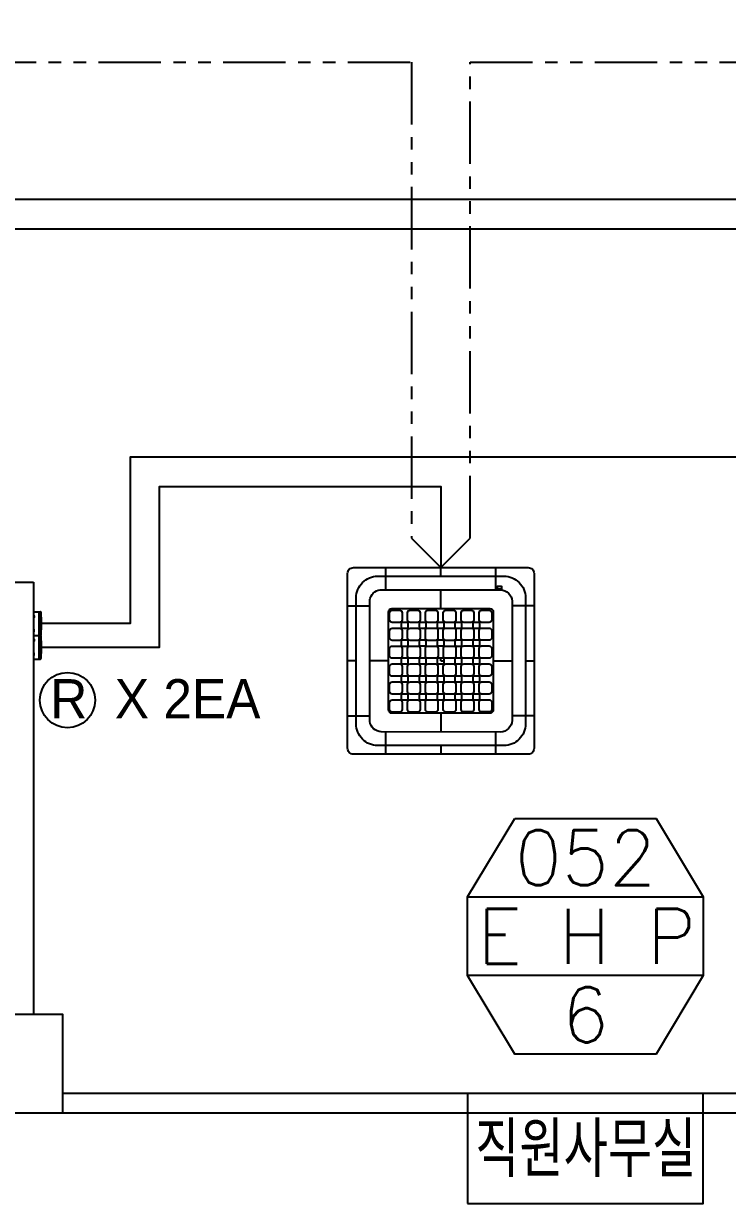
# Model space of a CAD drawing. Header units: millimetres. Extents: x -56261 to 196039, y 9480 to 100001.
# Drawn here: x 129433 to 133018, y 47517 to 53523 of the extents above; entities that cross this region are included whole.
import ezdxf
from ezdxf.enums import TextEntityAlignment as Align
from ezdxf.lldxf.tags import DXFTag

# ---------------------------------------------------------------- set-up
doc = ezdxf.new("R2010")
doc.units = ezdxf.units.MM
doc.linetypes.add('PHANTOM', pattern=[25, 20, -1, 1, -1, 1, -1])
doc.linetypes.add('PHANTOM2', pattern=[31.75, 15.875, -3.175, 3.175, -3.175, 3.175, -3.175])
for name, color, linetype in [('DVM_INDOOR', 7, 'Continuous'), ('DVM_INOUT_MARK', 2, 'Continuous'), ('DVM_INOUT_NAME', 7, 'Continuous'), ('PLAN', 9, 'Continuous'), ('SS-유선리모컨', 171, 'Continuous'), ('SS-제어선', 61, 'PHANTOM'), ('SS-통신선', 181, 'CENTER2')]:
    doc.layers.add(name, color=color, linetype=linetype)
doc.styles.add('DVM_DEFAULT', font='romans.shx', dxfattribs={"bigfont": 'whgtxt.shx'})
doc.styles.add('삼성전자', font='')
doc.styles.get('삼성전자').set_extended_font_data('Gulim')
tags = doc.linetypes.add('CENTER2', pattern=[28.575, 19.05, -3.175, 3.175, -3.175]).pattern_tags.tags
tags[10:11] = [DXFTag(74, 4), DXFTag(75, 0), DXFTag(340, '0'), DXFTag(46, 1.0), DXFTag(50, 0.0), DXFTag(44, 0.0), DXFTag(45, 0.0)]
tags[8:9] = [DXFTag(74, 4), DXFTag(75, 0), DXFTag(340, '0'), DXFTag(46, 1.0), DXFTag(50, 0.0), DXFTag(44, 0.0), DXFTag(45, 0.0)]
tags[6:7] = [DXFTag(74, 4), DXFTag(75, 0), DXFTag(340, '0'), DXFTag(46, 1.0), DXFTag(50, 0.0), DXFTag(44, 0.0), DXFTag(45, 0.0)]
tags[4:5] = [DXFTag(74, 4), DXFTag(75, 0), DXFTag(340, '0'), DXFTag(46, 1.0), DXFTag(50, 0.0), DXFTag(44, 0.0), DXFTag(45, 0.0)]

# ---------------------------------------------------------------- blocks, each defined once
blk = doc.blocks.new('ID_C_G4_T')
at = {"layer": 'DVM_INDOOR', "color": 0}
for p, q in [((-279.7, 475), (-280.1, 362.7)), ((0, 431.1), (0, 475)), ((280.4, 475), (280, 362)), ((0, 268.3), (0, 362.3)), ((-475, 280.3), (-362.1, 280.3)), ((475, 280.3), (362.1, 280.3)), ((-267, 0), (-362.8, 0)), ((-431.3, 0), (-473.3, 0)), ((267.1, 0), (362.1, 0)), ((431.2, 0), (475, 0)), ((-475, -280.4), (-362.2, -280.4)), ((0, -267.1), (0.1, -362.1)), ((475, -280.4), (362.2, -280.4)), ((-280.1, -361.5), (-280.5, -475)), ((280.6, -362), (280.3, -475)), ((0.2, -431.2), (0.3, -475))]:
    blk.add_line(p, q, dxfattribs=at)
for points in [[(-444.7, 475), (445, 475, -0.414214), (475, 445), (475, -445, -0.414214), (445, -475), (-444.7, -475, -0.414214), (-474.7, -445), (-474.7, 445, -0.414214)], [(-321.3, 431.1), (321.2, 431.1, -0.414214), (431.2, 321.1), (431.2, -321.2, -0.414214), (321.2, -431.2), (-321.3, -431.2, -0.414214), (-431.3, -321.2), (-431.3, 321.1, -0.414214)], [(-304.1, 362.7), (304.1, 361.9, -0.356312), (362.1, 308.2), (362.1, -310, -0.324549), (309.3, -362.1), (-304.1, -362.1, -0.384731), (-362.8, -303.8), (-362.9, 304.1, -0.377296)], [(-267, 248.9, -0.414214), (-249, 267), (249, 267, -0.414214), (267, 248.9), (267, -248.9, -0.414214), (249, -267), (-249, -267, -0.414214), (-267, -248.9)], [(-258.9, 247.4, -0.414214), (-246.2, 260.2), (-207.7, 260.2, -0.414214), (-195, 247.4), (-195, 210.6, -0.414214), (-207.7, 197.8), (-246.2, 197.8, -0.414214), (-258.9, 210.6)], [(-167.8, 247.4, -0.414214), (-155.1, 260.2), (-116.6, 260.2, -0.414214), (-103.8, 247.4), (-103.8, 210.6, -0.414214), (-116.6, 197.8), (-155.1, 197.8, -0.414214), (-167.8, 210.6)], [(-76.6, 247.5, -0.414214), (-63.8, 260.3), (-25.4, 260.3, -0.414214), (-12.6, 247.5), (-12.6, 210.7, -0.414214), (-25.4, 197.9), (-63.8, 197.9, -0.414214), (-76.6, 210.7)], [(14.6, 247.5, -0.414214), (27.4, 260.3), (65.8, 260.3, -0.414214), (78.6, 247.5), (78.6, 210.7, -0.414214), (65.8, 197.9), (27.4, 197.9, -0.414214), (14.6, 210.7)], [(105.9, 247.8, -0.414214), (118.6, 260.5), (157.1, 260.5, -0.414214), (169.9, 247.8), (169.9, 210.9, -0.414214), (157.1, 198.2), (118.6, 198.2, -0.414214), (105.9, 210.9)], [(197, 247.8, -0.414214), (209.8, 260.5), (248.3, 260.5, -0.414214), (261, 247.8), (261, 210.9, -0.414214), (248.3, 198.2), (209.8, 198.2, -0.414214), (197, 210.9)], [(-197, 193.8, -0.414214), (-191.2, 199.5), (-170.3, 199.5, -0.414214), (-164.5, 193.8), (-164.5, 172.9, -0.414214), (-170.3, 167.1), (-191.2, 167.1, -0.414214), (-197, 172.9)], [(-105.7, 193.8, -0.414214), (-100, 199.6), (-79.1, 199.6, -0.414214), (-73.3, 193.8), (-73.3, 172.9, -0.414214), (-79.1, 167.1), (-100, 167.1, -0.414214), (-105.7, 172.9)], [(-14.5, 193.8, -0.414214), (-8.7, 199.5), (12.1, 199.5, -0.414214), (17.9, 193.8), (17.9, 172.9, -0.414214), (12.1, 167.1), (-8.7, 167.1, -0.414214), (-14.5, 172.9)], [(76.7, 193.8, -0.414214), (82.5, 199.5), (103.3, 199.5, -0.414214), (109.1, 193.8), (109.1, 172.9, -0.414214), (103.3, 167.1), (82.5, 167.1, -0.414214), (76.7, 172.9)], [(167.9, 193.8, -0.414214), (173.7, 199.6), (194.5, 199.6, -0.414214), (200.3, 193.8), (200.3, 172.9, -0.414214), (194.5, 167.1), (173.7, 167.1, -0.414214), (167.9, 172.9)], [(-258.9, 156.3, -0.414214), (-246.2, 169.1), (-207.7, 169.1, -0.414214), (-195, 156.3), (-195, 119.5, -0.414214), (-207.7, 106.7), (-246.2, 106.7, -0.414214), (-258.9, 119.5)], [(-167.8, 156.3, -0.414214), (-155.1, 169.1), (-116.6, 169.1, -0.414214), (-103.8, 156.3), (-103.8, 119.5, -0.414214), (-116.6, 106.7), (-155.1, 106.7, -0.414214), (-167.8, 119.5)], [(-76.6, 156.4, -0.414214), (-63.8, 169.1), (-25.4, 169.1, -0.414214), (-12.6, 156.4), (-12.6, 119.5, -0.414214), (-25.4, 106.8), (-63.8, 106.8, -0.414214), (-76.6, 119.5)], [(14.6, 156.4, -0.414214), (27.4, 169.1), (65.8, 169.1, -0.414214), (78.6, 156.4), (78.6, 119.5, -0.414214), (65.8, 106.8), (27.4, 106.8, -0.414214), (14.6, 119.5)], [(105.9, 156.7, -0.414214), (118.6, 169.4), (157.1, 169.4, -0.414214), (169.9, 156.7), (169.9, 119.8, -0.414214), (157.1, 107.1), (118.6, 107.1, -0.414214), (105.9, 119.8)], [(197, 156.7, -0.414214), (209.8, 169.4), (248.3, 169.4, -0.414214), (261, 156.7), (261, 119.8, -0.414214), (248.3, 107.1), (209.8, 107.1, -0.414214), (197, 119.8)], [(-259, 65, -0.414214), (-246.2, 77.7), (-207.7, 77.7, -0.414214), (-195, 65), (-195, 28.1, -0.414214), (-207.7, 15.4), (-246.2, 15.4, -0.414214), (-259, 28.1)], [(-197, 102.6, -0.414214), (-191.2, 108.3), (-170.3, 108.3, -0.414214), (-164.5, 102.6), (-164.5, 81.7, -0.414214), (-170.3, 75.9), (-191.2, 75.9, -0.414214), (-197, 81.7)], [(-167.8, 65, -0.414214), (-155.1, 77.7), (-116.6, 77.7, -0.414214), (-103.8, 65), (-103.8, 28.1, -0.414214), (-116.6, 15.4), (-155.1, 15.4, -0.414214), (-167.8, 28.1)], [(-105.7, 102.6, -0.414214), (-100, 108.4), (-79.1, 108.4, -0.414214), (-73.3, 102.6), (-73.3, 81.7, -0.414214), (-79.1, 75.9), (-100, 75.9, -0.414214), (-105.7, 81.7)], [(-76.6, 65.1, -0.414214), (-63.9, 77.8), (-25.4, 77.8, -0.414214), (-12.6, 65.1), (-12.6, 28.2, -0.414214), (-25.4, 15.5), (-63.9, 15.5, -0.414214), (-76.6, 28.2)], [(-14.5, 102.6, -0.414214), (-8.7, 108.3), (12.1, 108.3, -0.414214), (17.9, 102.6), (17.9, 81.7, -0.414214), (12.1, 75.9), (-8.7, 75.9, -0.414214), (-14.5, 81.7)], [(14.6, 65.1, -0.414214), (27.3, 77.8), (65.8, 77.8, -0.414214), (78.6, 65.1), (78.6, 28.2, -0.414214), (65.8, 15.5), (27.3, 15.5, -0.414214), (14.6, 28.2)], [(76.7, 102.6, -0.414214), (82.5, 108.3), (103.3, 108.3, -0.414214), (109.1, 102.6), (109.1, 81.7, -0.414214), (103.3, 75.9), (82.5, 75.9, -0.414214), (76.7, 81.7)], [(105.9, 65.3, -0.414214), (118.6, 78.1), (157.1, 78.1, -0.414214), (169.8, 65.3), (169.8, 28.5, -0.414214), (157.1, 15.7), (118.6, 15.7, -0.414214), (105.9, 28.5)], [(167.9, 102.6, -0.414214), (173.7, 108.4), (194.5, 108.4, -0.414214), (200.3, 102.6), (200.3, 81.7, -0.414214), (194.5, 75.9), (173.7, 75.9, -0.414214), (167.9, 81.7)], [(197, 65.3, -0.414214), (209.7, 78.1), (248.2, 78.1, -0.414214), (261, 65.3), (261, 28.5, -0.414214), (248.2, 15.7), (209.7, 15.7, -0.414214), (197, 28.5)], [(-197, 11.3, -0.414214), (-191.2, 17.1), (-170.3, 17.1, -0.414214), (-164.5, 11.3), (-164.5, -9.5, -0.414214), (-170.3, -15.3), (-191.2, -15.3, -0.414214), (-197, -9.5)], [(-105.8, 11.4, -0.414214), (-100, 17.2), (-79.1, 17.2, -0.414214), (-73.3, 11.4), (-73.3, -9.5, -0.414214), (-79.1, -15.3), (-100, -15.3, -0.414214), (-105.8, -9.5)], [(-14.6, 11.3, -0.414214), (-8.8, 17.1), (12.1, 17.1, -0.414214), (17.9, 11.3), (17.9, -9.5, -0.414214), (12.1, -15.3), (-8.8, -15.3, -0.414214), (-14.6, -9.5)], [(76.6, 11.3, -0.414214), (82.4, 17.1), (103.3, 17.1, -0.414214), (109.1, 11.3), (109.1, -9.5, -0.414214), (103.3, -15.3), (82.4, -15.3, -0.414214), (76.6, -9.5)], [(167.8, 11.4, -0.414214), (173.6, 17.2), (194.5, 17.2, -0.414214), (200.3, 11.4), (200.3, -9.5, -0.414214), (194.5, -15.3), (173.6, -15.3, -0.414214), (167.8, -9.5)], [(-259, -26.2, -0.414214), (-246.3, -13.5), (-207.8, -13.5, -0.414214), (-195, -26.2), (-195, -63.1, -0.414214), (-207.8, -75.8), (-246.3, -75.8, -0.414214), (-259, -63.1)], [(-167.9, -26.2, -0.414214), (-155.1, -13.5), (-116.6, -13.5, -0.414214), (-103.9, -26.2), (-103.9, -63.1, -0.414214), (-116.6, -75.8), (-155.1, -75.8, -0.414214), (-167.9, -63.1)], [(-76.7, -26.1, -0.414214), (-63.9, -13.4), (-25.4, -13.4, -0.414214), (-12.7, -26.1), (-12.7, -63, -0.414214), (-25.4, -75.7), (-63.9, -75.7, -0.414214), (-76.7, -63)], [(14.5, -26.1, -0.414214), (27.3, -13.4), (65.8, -13.4, -0.414214), (78.5, -26.1), (78.5, -63, -0.414214), (65.8, -75.7), (27.3, -75.7, -0.414214), (14.5, -63)], [(105.8, -25.9, -0.414214), (118.6, -13.1), (157.1, -13.1, -0.414214), (169.8, -25.9), (169.8, -62.7, -0.414214), (157.1, -75.5), (118.6, -75.5, -0.414214), (105.8, -62.7)], [(197, -25.9, -0.414214), (209.7, -13.1), (248.2, -13.1, -0.414214), (260.9, -25.9), (260.9, -62.7, -0.414214), (248.2, -75.5), (209.7, -75.5, -0.414214), (197, -62.7)], [(-258.9, -117.4, -0.414214), (-246.2, -104.6), (-207.7, -104.6, -0.414214), (-195, -117.4), (-195, -154.2, -0.414214), (-207.7, -167), (-246.2, -167, -0.414214), (-258.9, -154.2)], [(-197, -79.8, -0.414214), (-191.2, -74.1), (-170.3, -74.1, -0.414214), (-164.5, -79.8), (-164.5, -100.7, -0.414214), (-170.3, -106.5), (-191.2, -106.5, -0.414214), (-197, -100.7)], [(-167.8, -117.4, -0.414214), (-155.1, -104.6), (-116.6, -104.6, -0.414214), (-103.8, -117.4), (-103.8, -154.2, -0.414214), (-116.6, -167), (-155.1, -167, -0.414214), (-167.8, -154.2)], [(-105.7, -79.8, -0.414214), (-100, -74), (-79.1, -74, -0.414214), (-73.3, -79.8), (-73.3, -100.7, -0.414214), (-79.1, -106.5), (-100, -106.5, -0.414214), (-105.7, -100.7)], [(-76.6, -117.3, -0.414214), (-63.8, -104.5), (-25.4, -104.5, -0.414214), (-12.6, -117.3), (-12.6, -154.1, -0.414214), (-25.4, -166.9), (-63.8, -166.9, -0.414214), (-76.6, -154.1)], [(-14.5, -79.8, -0.414214), (-8.7, -74.1), (12.1, -74.1, -0.414214), (17.9, -79.8), (17.9, -100.7, -0.414214), (12.1, -106.5), (-8.7, -106.5, -0.414214), (-14.5, -100.7)], [(14.6, -117.3, -0.414214), (27.4, -104.5), (65.8, -104.5, -0.414214), (78.6, -117.3), (78.6, -154.1, -0.414214), (65.8, -166.9), (27.4, -166.9, -0.414214), (14.6, -154.1)], [(76.7, -79.8, -0.414214), (82.5, -74.1), (103.3, -74.1, -0.414214), (109.1, -79.8), (109.1, -100.7, -0.414214), (103.3, -106.5), (82.5, -106.5, -0.414214), (76.7, -100.7)], [(105.9, -117, -0.414214), (118.6, -104.3), (157.1, -104.3, -0.414214), (169.9, -117), (169.9, -153.9, -0.414214), (157.1, -166.6), (118.6, -166.6, -0.414214), (105.9, -153.9)], [(167.9, -79.8, -0.414214), (173.7, -74), (194.5, -74, -0.414214), (200.3, -79.8), (200.3, -100.7, -0.414214), (194.5, -106.5), (173.7, -106.5, -0.414214), (167.9, -100.7)], [(197, -117, -0.414214), (209.8, -104.3), (248.3, -104.3, -0.414214), (261, -117), (261, -153.9, -0.414214), (248.3, -166.6), (209.8, -166.6, -0.414214), (197, -153.9)], [(-197, -171, -0.414214), (-191.2, -165.3), (-170.3, -165.3, -0.414214), (-164.5, -171), (-164.5, -191.9, -0.414214), (-170.3, -197.7), (-191.2, -197.7, -0.414214), (-197, -191.9)], [(-105.7, -171, -0.414214), (-100, -165.2), (-79.1, -165.2, -0.414214), (-73.3, -171), (-73.3, -191.9, -0.414214), (-79.1, -197.7), (-100, -197.7, -0.414214), (-105.7, -191.9)], [(-14.5, -171, -0.414214), (-8.7, -165.3), (12.1, -165.3, -0.414214), (17.9, -171), (17.9, -191.9, -0.414214), (12.1, -197.7), (-8.7, -197.7, -0.414214), (-14.5, -191.9)], [(76.7, -171, -0.414214), (82.5, -165.3), (103.3, -165.3, -0.414214), (109.1, -171), (109.1, -191.9, -0.414214), (103.3, -197.7), (82.5, -197.7, -0.414214), (76.7, -191.9)], [(167.9, -171, -0.414214), (173.7, -165.2), (194.5, -165.2, -0.414214), (200.3, -171), (200.3, -191.9, -0.414214), (194.5, -197.7), (173.7, -197.7, -0.414214), (167.9, -191.9)], [(-258.9, -208.5, -0.414214), (-246.2, -195.7), (-207.7, -195.7, -0.414214), (-195, -208.5), (-195, -245.3, -0.414214), (-207.7, -258.1), (-246.2, -258.1, -0.414214), (-258.9, -245.3)], [(-167.8, -208.5, -0.414214), (-155.1, -195.7), (-116.6, -195.7, -0.414214), (-103.8, -208.5), (-103.8, -245.3, -0.414214), (-116.6, -258.1), (-155.1, -258.1, -0.414214), (-167.8, -245.3)], [(-76.6, -208.4, -0.414214), (-63.8, -195.7), (-25.4, -195.7, -0.414214), (-12.6, -208.4), (-12.6, -245.3, -0.414214), (-25.4, -258), (-63.8, -258, -0.414214), (-76.6, -245.3)], [(14.6, -208.4, -0.414214), (27.4, -195.7), (65.8, -195.7, -0.414214), (78.6, -208.4), (78.6, -245.3, -0.414214), (65.8, -258), (27.4, -258, -0.414214), (14.6, -245.3)], [(105.9, -208.1, -0.414214), (118.6, -195.4), (157.1, -195.4, -0.414214), (169.9, -208.1), (169.9, -245, -0.414214), (157.1, -257.7), (118.6, -257.7, -0.414214), (105.9, -245)], [(197, -208.1, -0.414214), (209.8, -195.4), (248.3, -195.4, -0.414214), (261, -208.1), (261, -245, -0.414214), (248.3, -257.7), (209.8, -257.7, -0.414214), (197, -245)], [(-308.3, -366, -0.414214), (-307.2, -364.9), (-289.3, -364.9, -0.414214), (-288.2, -366), (-288.2, -379.7, -0.414214), (-289.3, -380.8), (-307.2, -380.8, -0.414214), (-308.3, -379.7)]]:
    blk.add_lwpolyline(points, format="xyb", close=True, dxfattribs=at)
at = {"layer": 'DVM_INDOOR', "color": 252}
for points in [[(0, 0), (-14.6, 0)], [(0, 0), (0, -15.3)]]:
    blk.add_lwpolyline(points, dxfattribs=at)
blk = doc.blocks.new('INOUT_MARK')
at = {"layer": 'DVM_INOUT_MARK', "color": 0}
for p, q in [((-600, 1560), (600, 1560)), ((600, 1160), (-600, 1160))]:
    blk.add_line(p, q, dxfattribs=at)
blk.add_lwpolyline([(-360, 1960), (360, 1960), (600, 1560), (600, 1160), (360, 760), (-360, 760), (-600, 1160), (-600, 1560), (-360, 1960)], dxfattribs=at)
at = {"layer": 'DVM_INOUT_NAME'}
blk.add_lwpolyline([(-600, 0), (600, 0), (600, 560), (-600, 560)], close=True, dxfattribs=at)
at = {"layer": 'DVM_INOUT_MARK', "color": 0, "style": 'DVM_DEFAULT'}
for tag, p in [('CAP', (0, 1760)), ('NO', (0, 960))]:
    blk.add_attdef(tag, text='', height=280, dxfattribs=at).set_placement(p, align=Align.MIDDLE_CENTER)
for tag, width, p, p2 in [('MNAME', 0.53094, (-548.8, 1220.2), (562.6, 1220.2)), ('QTY', 0.517418, (709.7, 1220.2), (1089.2, 1220.2))]:
    blk.add_attdef(tag, text='', height=280, dxfattribs=dict(at, width=width)).set_placement(p, p2, align=Align.FIT)
at = {"layer": 'DVM_INOUT_NAME', "style": 'DVM_DEFAULT', "width": 1.097081}
blk.add_attdef('INAME', text='', height=280, dxfattribs=at).set_placement((-561.8, 134), (564.5, 134), align=Align.FIT)
blk = doc.blocks.new('유선리모컨-윗면도')
at = {"layer": 'SS-유선리모컨'}
for p, q in [((-152, 0), (-152, -92)), ((152, 0), (-152, 0)), ((-103, 0), (-103, -8)), ((-76, 0), (-76, -8)), ((76, 0), (76, -8)), ((103, 0), (103, -8)), ((152, 0), (152, -92)), ((152, -70), (-152, -70)), ((-116, -82), (-152, -82)), ((-144, -92), (-144, -82)), ((-116, -92), (-144, -92)), ((-97, -90), (-123, -90)), ((-116, -82), (-116, -95)), ((0, -85), (-116, -85)), ((-116, -87), (-105, -87)), ((-116, -93), (-105, -93)), ((116, -95), (-116, -95)), ((-105, -87), (-105, -93)), ((-105, -88), (-105, -93)), ((-101, -9), (-89, -9)), ((-89, -9), (-77, -9)), ((0, -85), (116, -85)), ((89, -9), (77, -9)), ((101, -9), (89, -9)), ((97, -90), (123, -90)), ((105, -87), (105, -93)), ((116, -87), (105, -87)), ((116, -93), (105, -93)), ((116, -82), (152, -82)), ((116, -82), (116, -95)), ((116, -92), (144, -92)), ((144, -92), (144, -82))]:
    blk.add_line(p, q, dxfattribs=at)
for centre, radius, start, end in [((-148, -92), 3, 180, 239.7113), ((-132, -64), 36, 239.7113, 262.5886), ((0, 1996), 2096, 266.2731, 270), ((0, 1996), 2100, 266.2731, 270), ((-101, -8), 1.5, 180, 270), ((-77, -8), 1.5, 270, 0), ((0, 1996), 2096, 270, 273.7269), ((0, 1996), 2100, 270, 273.7269), ((77, -8), 1.5, 180, 270), ((101, -8), 1.5, 270, 0), ((132, -64), 36, 277.4114, 300.2887), ((148, -92), 3, 300.2887, 0)]:
    blk.add_arc(centre, radius, start, end, dxfattribs=at)

msp = doc.modelspace()

# ---------------------------------------------------------------- linework, layer by layer
at = {"layer": 'PLAN'}
for p, q in [((126536.7, 52628.8), (141833.4, 52628.8)), ((126436.7, 52478.8), (137783.4, 52478.8)), ((127327.9, 50678.8), (129483.4, 50678.8)), ((129483.4, 50678.8), (129483.4, 48478.8)), ((129633.4, 48078.8), (133433.4, 48078.8)), ((125433.4, 47978.8), (133833.4, 47978.8))]:
    msp.add_line(p, q, dxfattribs=at)
msp.add_lwpolyline([(129633.4, 47978.8), (129633.4, 48478.8), (129233.4, 48478.8)], dxfattribs=at)
at = {"layer": 'SS-유선리모컨', "color": 6, "linetype": 'ByBlock'}
msp.add_circle((129657.1, 50079.1), 140.7, dxfattribs=at)
at = {"layer": 'SS-제어선', "linetype": 'PHANTOM2', "ltscale": 20}
for points in [[(126186.3, 53626.2), (126186.3, 49478.8), (126136.3, 49478.8), (125986.3, 49328.8), (126136.3, 49178.8), (126386.3, 49178.8), (126386.3, 53326.2), (128880.1, 53326.2), (128880.1, 48778.8), (128630.1, 48778.8), (128480.1, 48628.8), (128630.1, 48478.8), (129180.1, 48478.8), (129180.1, 53326.2), (131408.1, 53326.2)], [(131408.1, 53326.2), (131408.1, 50903.8), (131558.1, 50753.8), (131708.1, 50903.8), (131708.1, 53326.2)], [(131708.1, 53326.2), (135558.1, 53326.2), (135558.1, 50903.8), (135708.1, 50753.8)]]:
    msp.add_lwpolyline(points, dxfattribs=at)
at = {"layer": 'SS-통신선'}
for points in [[(135708.1, 50753.8), (135708.1, 51315.9), (129975.4, 51315.9), (129975.4, 50468.7), (129524.7, 50468.7)], [(129524.7, 50348.4), (130125.4, 50348.4), (130125.4, 51165.9), (131558.1, 51165.9), (131558.1, 50753.8)]]:
    msp.add_lwpolyline(points, dxfattribs=at)

# ---------------------------------------------------------------- block references
at = {"layer": 'DVM_INDOOR', "color": 3, "rotation": 180}
msp.add_blockref('ID_C_G4_T', (131558.4, 50278.8), dxfattribs=at)
at = {"layer": 'DVM_INOUT_MARK'}
ref = msp.add_blockref('INOUT_MARK', (132294.7, 47516.9), dxfattribs=at)
ref.add_attrib('CAP', '052', dxfattribs={"color": 0, "height": 280, "style": 'DVM_DEFAULT'}).set_placement((132294.7, 49276.9), align=Align.MIDDLE_CENTER)
ref.add_attrib('MNAME', 'E H P', dxfattribs={"color": 0, "height": 280, "style": 'DVM_DEFAULT', "width": 0.967867}).set_placement((131745.9, 48737.1), (132857.4, 48737.1), align=Align.FIT)
ref.add_attrib('NO', '6', dxfattribs={"color": 0, "height": 280, "style": 'DVM_DEFAULT'}).set_placement((132294.7, 48476.9), align=Align.MIDDLE_CENTER)
ref.add_attrib('INAME', '직원사무실', dxfattribs={"layer": 'DVM_INOUT_NAME', "height": 280, "style": 'DVM_DEFAULT', "width": 0.661254}).set_placement((131732.9, 47651), (132859.2, 47651), align=Align.FIT)
at = {"layer": 'SS-유선리모컨', "xscale": 0.3970593417918437, "yscale": 0.3970593417918437, "zscale": 0.3970593417918437, "rotation": 90}
for p in [(129483.4, 50468.7), (129483.4, 50348.4)]:
    msp.add_blockref('유선리모컨-윗면도', p, dxfattribs=at)

# ---------------------------------------------------------------- texts
at = {"layer": 'SS-유선리모컨', "color": 6, "linetype": 'ByBlock', "style": '삼성전자'}
for s, p in [('R', (129663.7, 49985.8)), ('X 2EA', (130268.8, 49985.8))]:
    msp.add_text(s, height=200, dxfattribs=at).set_placement(p, align=Align.CENTER)

doc.saveas('drawing.dxf')
